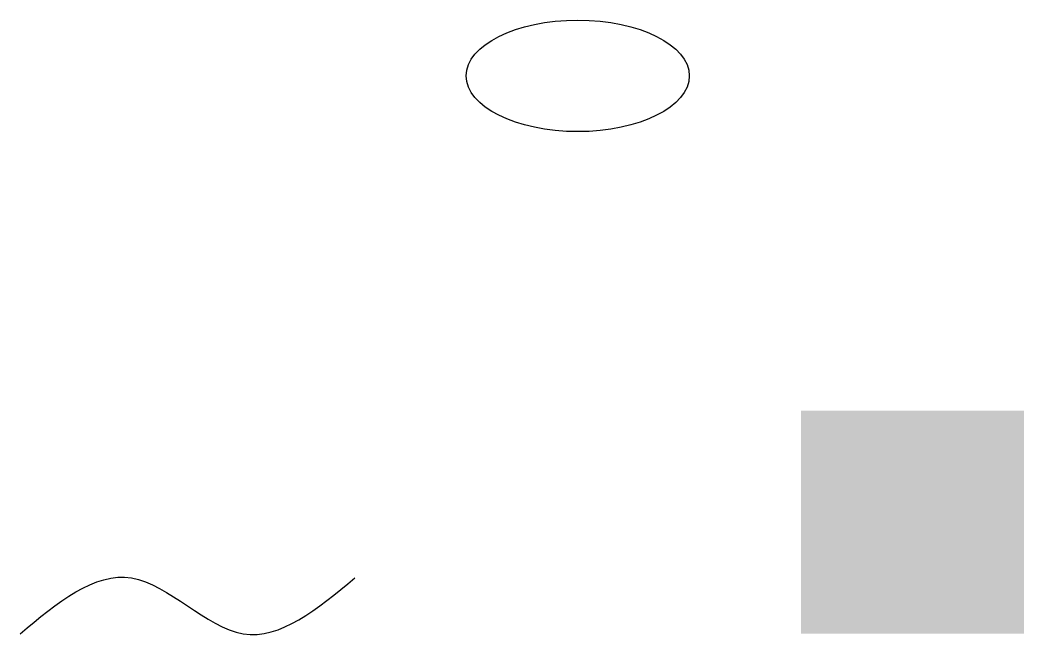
# Model space of a CAD drawing. Header units: metres. Extents: x 0 to 90, y -0.6 to 55.
import ezdxf

# ---------------------------------------------------------------- set-up
doc = ezdxf.new("R2010")
doc.units = ezdxf.units.M

msp = doc.modelspace()

# ---------------------------------------------------------------- hatches: boundary and pattern name
msp.add_hatch(color=7).paths.add_polyline_path([(70, 0), (90, 0), (90, 20), (70, 20)])

# ---------------------------------------------------------------- linework, layer by layer
msp.add_ellipse((50, 50), major_axis=(10, 0), ratio=0.5)
msp.add_spline([(0, 0), (10, 5), (20, 0), (30, 5)], degree=3)

doc.saveas('drawing.dxf')
